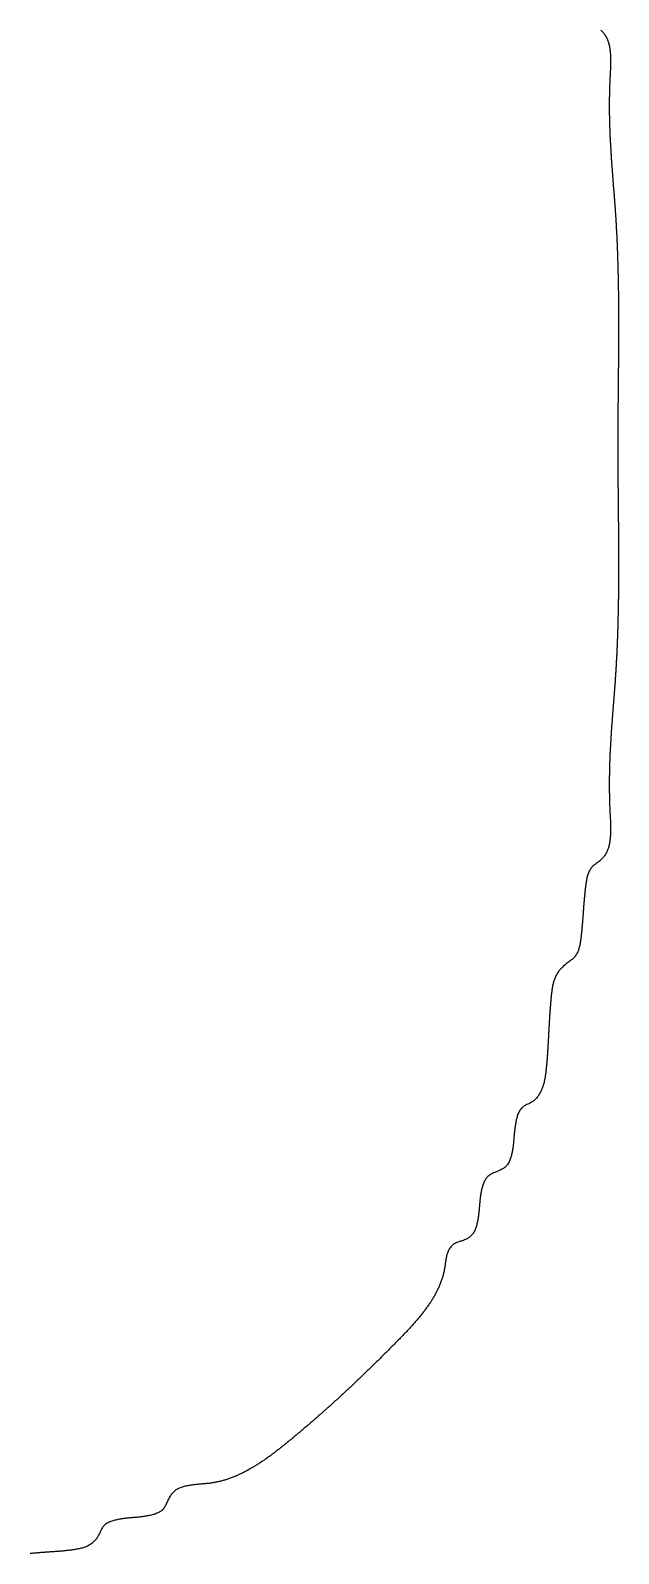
# Model space of a CAD drawing. Extents: x 40 to 225, y 4 to 261.
# Drawn here: x 89.92 to 101.91, y 5.26 to 36.32 of the extents above; entities that cross this region are included whole.
import ezdxf

# ---------------------------------------------------------------- set-up
doc = ezdxf.new("R2010")
doc.units = 0
doc.layers.get('0').update_dxf_attribs({"linetype": 'CONTINUOUS'})

msp = doc.modelspace()

# ---------------------------------------------------------------- linework, layer by layer
at = {"color": 7}
msp.add_polyline3d([(101.546, 36.3307, 0), (101.56, 36.3176, 0), (101.573, 36.3041, 0), (101.586, 36.2902, 0), (101.598, 36.2759, 0), (101.609, 36.2613, 0), (101.62, 36.2462, 0), (101.631, 36.2309, 0), (101.64, 36.2152, 0), (101.65, 36.1991, 0), (101.658, 36.1828, 0), (101.667, 36.1661, 0), (101.674, 36.1491, 0), (101.682, 36.1318, 0), (101.688, 36.1142, 0), (101.695, 36.0963, 0), (101.7, 36.0782, 0), (101.706, 36.0598, 0), (101.711, 36.0411, 0), (101.715, 36.0222, 0), (101.72, 36.003, 0), (101.723, 35.9837, 0), (101.727, 35.9641, 0), (101.73, 35.9443, 0), (101.733, 35.9243, 0), (101.735, 35.9041, 0), (101.737, 35.8837, 0), (101.739, 35.8632, 0), (101.741, 35.8424, 0), (101.742, 35.8216, 0), (101.743, 35.8006, 0), (101.744, 35.7794, 0), (101.745, 35.7581, 0), (101.745, 35.7367, 0), (101.745, 35.7152, 0), (101.745, 35.6936, 0), (101.745, 35.6719, 0), (101.745, 35.6501, 0), (101.744, 35.6282, 0), (101.744, 35.6063, 0), (101.743, 35.5843, 0), (101.742, 35.5623, 0), (101.741, 35.5402, 0), (101.74, 35.5182, 0), (101.739, 35.496, 0), (101.738, 35.4739, 0), (101.737, 35.4518, 0), (101.736, 35.4297, 0), (101.735, 35.4076, 0), (101.734, 35.3855, 0), (101.732, 35.3635, 0), (101.731, 35.3415, 0), (101.73, 35.3195, 0), (101.729, 35.2976, 0), (101.728, 35.2758, 0), (101.727, 35.254, 0), (101.727, 35.2323, 0), (101.726, 35.2106, 0), (101.725, 35.1889, 0), (101.724, 35.1673, 0), (101.724, 35.1458, 0), (101.723, 35.1243, 0), (101.722, 35.1029, 0), (101.722, 35.0815, 0), (101.721, 35.0601, 0), (101.721, 35.0388, 0), (101.72, 35.0175, 0), (101.72, 34.9963, 0), (101.72, 34.9752, 0), (101.719, 34.954, 0), (101.719, 34.933, 0), (101.719, 34.9119, 0), (101.719, 34.8909, 0), (101.718, 34.87, 0), (101.718, 34.8491, 0), (101.718, 34.8282, 0), (101.718, 34.8074, 0), (101.718, 34.7866, 0), (101.718, 34.7659, 0), (101.718, 34.7452, 0), (101.718, 34.7245, 0), (101.718, 34.7039, 0), (101.719, 34.6833, 0), (101.719, 34.6628, 0), (101.719, 34.6423, 0), (101.719, 34.6219, 0), (101.719, 34.6014, 0), (101.72, 34.581, 0), (101.72, 34.5607, 0), (101.721, 34.5404, 0), (101.721, 34.5201, 0), (101.721, 34.4999, 0), (101.722, 34.4797, 0), (101.722, 34.4595, 0), (101.723, 34.4394, 0), (101.723, 34.4193, 0), (101.724, 34.3992, 0), (101.725, 34.3791, 0), (101.725, 34.3591, 0), (101.726, 34.3392, 0), (101.727, 34.3192, 0), (101.727, 34.2993, 0), (101.728, 34.2794, 0), (101.729, 34.2596, 0), (101.73, 34.2398, 0), (101.731, 34.22, 0), (101.731, 34.2002, 0), (101.732, 34.1805, 0), (101.733, 34.1608, 0), (101.734, 34.1411, 0), (101.735, 34.1215, 0), (101.736, 34.1019, 0), (101.737, 34.0823, 0), (101.738, 34.0627, 0), (101.739, 34.0432, 0), (101.74, 34.0236, 0), (101.741, 34.0042, 0), (101.742, 33.9847, 0), (101.743, 33.9652, 0), (101.744, 33.9458, 0), (101.745, 33.9264, 0), (101.747, 33.9071, 0), (101.748, 33.8877, 0), (101.749, 33.8684, 0), (101.75, 33.8491, 0), (101.751, 33.8298, 0), (101.752, 33.8105, 0), (101.754, 33.7913, 0), (101.755, 33.7721, 0), (101.756, 33.7528, 0), (101.758, 33.7337, 0), (101.759, 33.7145, 0), (101.76, 33.6953, 0), (101.761, 33.6762, 0), (101.763, 33.6571, 0), (101.764, 33.638, 0), (101.765, 33.6189, 0), (101.767, 33.5998, 0), (101.768, 33.5808, 0), (101.77, 33.5618, 0), (101.771, 33.5427, 0), (101.772, 33.5237, 0), (101.774, 33.5047, 0), (101.775, 33.4857, 0), (101.777, 33.4668, 0), (101.778, 33.4478, 0), (101.779, 33.4289, 0), (101.781, 33.41, 0), (101.782, 33.391, 0), (101.784, 33.3721, 0), (101.785, 33.3532, 0), (101.787, 33.3343, 0), (101.788, 33.3155, 0), (101.79, 33.2966, 0), (101.791, 33.2777, 0), (101.793, 33.2589, 0), (101.794, 33.24, 0), (101.796, 33.2212, 0), (101.797, 33.2024, 0), (101.799, 33.1835, 0), (101.8, 33.1647, 0), (101.801, 33.1459, 0), (101.803, 33.1271, 0), (101.804, 33.1083, 0), (101.806, 33.0895, 0), (101.807, 33.0707, 0), (101.809, 33.0519, 0), (101.81, 33.0331, 0), (101.812, 33.0143, 0), (101.813, 32.9955, 0), (101.815, 32.9768, 0), (101.816, 32.958, 0), (101.818, 32.9392, 0), (101.819, 32.9204, 0), (101.821, 32.9016, 0), (101.822, 32.8829, 0), (101.823, 32.8641, 0), (101.825, 32.8453, 0), (101.826, 32.8265, 0), (101.828, 32.8077, 0), (101.829, 32.7889, 0), (101.83, 32.7701, 0), (101.832, 32.7514, 0), (101.833, 32.7326, 0), (101.835, 32.7138, 0), (101.836, 32.6949, 0), (101.837, 32.6761, 0), (101.839, 32.6573, 0), (101.84, 32.6385, 0), (101.841, 32.6197, 0), (101.842, 32.6008, 0), (101.844, 32.582, 0), (101.845, 32.5631, 0), (101.846, 32.5443, 0), (101.848, 32.5254, 0), (101.849, 32.5065, 0), (101.85, 32.4876, 0), (101.851, 32.4687, 0), (101.852, 32.4498, 0), (101.854, 32.4309, 0), (101.855, 32.412, 0), (101.856, 32.3931, 0), (101.857, 32.3741, 0), (101.858, 32.3552, 0), (101.859, 32.3362, 0), (101.86, 32.3172, 0), (101.861, 32.2982, 0), (101.862, 32.2792, 0), (101.863, 32.2602, 0), (101.864, 32.2412, 0), (101.865, 32.2222, 0), (101.866, 32.2032, 0), (101.867, 32.1841, 0), (101.868, 32.1651, 0), (101.869, 32.146, 0), (101.87, 32.1269, 0), (101.871, 32.1079, 0), (101.872, 32.0888, 0), (101.873, 32.0697, 0), (101.874, 32.0506, 0), (101.875, 32.0314, 0), (101.875, 32.0123, 0), (101.876, 31.9932, 0), (101.877, 31.974, 0), (101.878, 31.9549, 0), (101.879, 31.9357, 0), (101.879, 31.9165, 0), (101.88, 31.8973, 0), (101.881, 31.8782, 0), (101.882, 31.859, 0), (101.882, 31.8397, 0), (101.883, 31.8205, 0), (101.884, 31.8013, 0), (101.884, 31.7821, 0), (101.885, 31.7628, 0), (101.886, 31.7436, 0), (101.886, 31.7243, 0), (101.887, 31.705, 0), (101.888, 31.6858, 0), (101.888, 31.6665, 0), (101.889, 31.6472, 0), (101.889, 31.6279, 0), (101.89, 31.6086, 0), (101.891, 31.5893, 0), (101.891, 31.5699, 0), (101.892, 31.5506, 0), (101.892, 31.5313, 0), (101.893, 31.5119, 0), (101.893, 31.4925, 0), (101.894, 31.4732, 0), (101.894, 31.4538, 0), (101.895, 31.4344, 0), (101.895, 31.415, 0), (101.896, 31.3956, 0), (101.896, 31.3762, 0), (101.897, 31.3568, 0), (101.897, 31.3374, 0), (101.897, 31.318, 0), (101.898, 31.2985, 0), (101.898, 31.2791, 0), (101.899, 31.2596, 0), (101.899, 31.2402, 0), (101.899, 31.2207, 0), (101.9, 31.2012, 0), (101.9, 31.1817, 0), (101.9, 31.1622, 0), (101.901, 31.1428, 0), (101.901, 31.1232, 0), (101.901, 31.1037, 0), (101.902, 31.0842, 0), (101.902, 31.0647, 0), (101.902, 31.0452, 0), (101.902, 31.0256, 0), (101.903, 31.0061, 0), (101.903, 30.9865, 0), (101.903, 30.967, 0), (101.903, 30.9474, 0), (101.904, 30.9278, 0), (101.904, 30.9083, 0), (101.904, 30.8887, 0), (101.904, 30.8691, 0), (101.904, 30.8495, 0), (101.905, 30.8299, 0), (101.905, 30.8103, 0), (101.905, 30.7906, 0), (101.905, 30.771, 0), (101.905, 30.7514, 0), (101.905, 30.7317, 0), (101.905, 30.7121, 0), (101.906, 30.6925, 0), (101.906, 30.6728, 0), (101.906, 30.6531, 0), (101.906, 30.6335, 0), (101.906, 30.6138, 0), (101.906, 30.5941, 0), (101.906, 30.5744, 0), (101.906, 30.5547, 0), (101.906, 30.535, 0), (101.906, 30.5153, 0), (101.906, 30.4956, 0), (101.906, 30.4759, 0), (101.907, 30.4562, 0), (101.907, 30.4365, 0), (101.907, 30.4167, 0), (101.907, 30.397, 0), (101.907, 30.3772, 0), (101.907, 30.3575, 0), (101.907, 30.3377, 0), (101.907, 30.318, 0), (101.907, 30.2982, 0), (101.907, 30.2784, 0), (101.907, 30.2587, 0), (101.907, 30.2389, 0), (101.907, 30.2191, 0), (101.907, 30.1993, 0), (101.907, 30.1795, 0), (101.906, 30.1597, 0), (101.906, 30.1399, 0), (101.906, 30.1201, 0), (101.906, 30.1003, 0), (101.906, 30.0805, 0), (101.906, 30.0606, 0), (101.906, 30.0408, 0), (101.906, 30.021, 0), (101.906, 30.0011, 0), (101.906, 29.9813, 0), (101.906, 29.9614, 0), (101.906, 29.9416, 0), (101.906, 29.9217, 0), (101.906, 29.9019, 0), (101.905, 29.882, 0), (101.905, 29.8621, 0), (101.905, 29.8422, 0), (101.905, 29.8224, 0), (101.905, 29.8025, 0), (101.905, 29.7826, 0), (101.905, 29.7627, 0), (101.905, 29.7428, 0), (101.905, 29.7229, 0), (101.904, 29.703, 0), (101.904, 29.6831, 0), (101.904, 29.6632, 0), (101.904, 29.6432, 0), (101.904, 29.6233, 0), (101.904, 29.6034, 0), (101.904, 29.5835, 0), (101.903, 29.5635, 0), (101.903, 29.5436, 0), (101.903, 29.5237, 0), (101.903, 29.5037, 0), (101.903, 29.4838, 0), (101.903, 29.4638, 0), (101.903, 29.4439, 0), (101.902, 29.4239, 0), (101.902, 29.404, 0), (101.902, 29.384, 0), (101.902, 29.364, 0), (101.902, 29.3441, 0), (101.902, 29.3241, 0), (101.901, 29.3041, 0), (101.901, 29.2841, 0), (101.901, 29.2641, 0), (101.901, 29.2442, 0), (101.901, 29.2242, 0), (101.901, 29.2042, 0), (101.9, 29.1842, 0), (101.9, 29.1642, 0), (101.9, 29.1442, 0), (101.9, 29.1242, 0), (101.9, 29.1042, 0), (101.899, 29.0842, 0), (101.899, 29.0641, 0), (101.899, 29.0441, 0), (101.899, 29.0241, 0), (101.899, 29.0041, 0), (101.899, 28.9841, 0), (101.898, 28.9641, 0), (101.898, 28.944, 0), (101.898, 28.924, 0), (101.898, 28.904, 0), (101.898, 28.8839, 0), (101.898, 28.8639, 0), (101.897, 28.8439, 0), (101.897, 28.8238, 0), (101.897, 28.8038, 0), (101.897, 28.7837, 0), (101.897, 28.7637, 0), (101.897, 28.7436, 0), (101.896, 28.7236, 0), (101.896, 28.7035, 0), (101.896, 28.6835, 0), (101.896, 28.6634, 0), (101.896, 28.6434, 0), (101.896, 28.6233, 0), (101.896, 28.6033, 0), (101.895, 28.5832, 0), (101.895, 28.5631, 0), (101.895, 28.5431, 0), (101.895, 28.523, 0), (101.895, 28.5029, 0), (101.895, 28.4829, 0), (101.895, 28.4628, 0), (101.895, 28.4427, 0), (101.894, 28.4227, 0), (101.894, 28.4026, 0), (101.894, 28.3825, 0), (101.894, 28.3624, 0), (101.894, 28.3423, 0), (101.894, 28.3223, 0), (101.894, 28.3022, 0), (101.894, 28.2821, 0), (101.894, 28.262, 0), (101.893, 28.2419, 0), (101.893, 28.2219, 0), (101.893, 28.2018, 0), (101.893, 28.1817, 0), (101.893, 28.1616, 0), (101.893, 28.1415, 0), (101.893, 28.1214, 0), (101.893, 28.1013, 0), (101.893, 28.0813, 0), (101.893, 28.0612, 0), (101.893, 28.0411, 0), (101.893, 28.021, 0), (101.893, 28.0009, 0), (101.893, 27.9808, 0), (101.893, 27.9607, 0), (101.893, 27.9406, 0), (101.893, 27.9206, 0), (101.893, 27.9005, 0), (101.893, 27.8804, 0), (101.893, 27.8603, 0), (101.893, 27.8402, 0), (101.893, 27.8201, 0), (101.893, 27.8, 0), (101.893, 27.7799, 0), (101.893, 27.7598, 0), (101.893, 27.7397, 0), (101.893, 27.7197, 0), (101.893, 27.6996, 0), (101.893, 27.6795, 0), (101.893, 27.6594, 0), (101.893, 27.6393, 0), (101.893, 27.6192, 0), (101.893, 27.5991, 0), (101.893, 27.579, 0), (101.893, 27.559, 0), (101.893, 27.5389, 0), (101.893, 27.5188, 0), (101.893, 27.4987, 0), (101.894, 27.4786, 0), (101.894, 27.4585, 0), (101.894, 27.4385, 0), (101.894, 27.4184, 0), (101.894, 27.3983, 0), (101.894, 27.3782, 0), (101.894, 27.3581, 0), (101.894, 27.3381, 0), (101.894, 27.318, 0), (101.894, 27.2979, 0), (101.895, 27.2779, 0), (101.895, 27.2578, 0), (101.895, 27.2377, 0), (101.895, 27.2176, 0), (101.895, 27.1976, 0), (101.895, 27.1775, 0), (101.895, 27.1575, 0), (101.896, 27.1374, 0), (101.896, 27.1173, 0), (101.896, 27.0973, 0), (101.896, 27.0772, 0), (101.896, 27.0572, 0), (101.896, 27.0371, 0), (101.896, 27.0171, 0), (101.897, 26.997, 0), (101.897, 26.977, 0), (101.897, 26.9569, 0), (101.897, 26.9369, 0), (101.897, 26.9168, 0), (101.897, 26.8968, 0), (101.898, 26.8767, 0), (101.898, 26.8567, 0), (101.898, 26.8367, 0), (101.898, 26.8166, 0), (101.898, 26.7966, 0), (101.898, 26.7766, 0), (101.899, 26.7566, 0), (101.899, 26.7365, 0), (101.899, 26.7165, 0), (101.899, 26.6965, 0), (101.899, 26.6765, 0), (101.899, 26.6565, 0), (101.9, 26.6365, 0), (101.9, 26.6165, 0), (101.9, 26.5965, 0), (101.9, 26.5765, 0), (101.9, 26.5565, 0), (101.901, 26.5365, 0), (101.901, 26.5165, 0), (101.901, 26.4965, 0), (101.901, 26.4765, 0), (101.901, 26.4565, 0), (101.901, 26.4365, 0), (101.902, 26.4166, 0), (101.902, 26.3966, 0), (101.902, 26.3766, 0), (101.902, 26.3566, 0), (101.902, 26.3367, 0), (101.902, 26.3167, 0), (101.903, 26.2968, 0), (101.903, 26.2768, 0), (101.903, 26.2569, 0), (101.903, 26.2369, 0), (101.903, 26.217, 0), (101.903, 26.197, 0), (101.903, 26.1771, 0), (101.904, 26.1572, 0), (101.904, 26.1372, 0), (101.904, 26.1173, 0), (101.904, 26.0974, 0), (101.904, 26.0775, 0), (101.904, 26.0576, 0), (101.904, 26.0376, 0), (101.905, 26.0177, 0), (101.905, 25.9978, 0), (101.905, 25.9779, 0), (101.905, 25.958, 0), (101.905, 25.9382, 0), (101.905, 25.9183, 0), (101.905, 25.8984, 0), (101.905, 25.8785, 0), (101.905, 25.8586, 0), (101.906, 25.8388, 0), (101.906, 25.8189, 0), (101.906, 25.7991, 0), (101.906, 25.7792, 0), (101.906, 25.7593, 0), (101.906, 25.7395, 0), (101.906, 25.7197, 0), (101.906, 25.6998, 0), (101.906, 25.68, 0), (101.906, 25.6602, 0), (101.906, 25.6403, 0), (101.906, 25.6205, 0), (101.906, 25.6007, 0), (101.906, 25.5809, 0), (101.907, 25.5611, 0), (101.907, 25.5413, 0), (101.907, 25.5215, 0), (101.907, 25.5017, 0), (101.907, 25.482, 0), (101.907, 25.4622, 0), (101.907, 25.4424, 0), (101.907, 25.4226, 0), (101.907, 25.4029, 0), (101.907, 25.3831, 0), (101.907, 25.3634, 0), (101.907, 25.3436, 0), (101.907, 25.3239, 0), (101.907, 25.3042, 0), (101.907, 25.2844, 0), (101.906, 25.2647, 0), (101.906, 25.245, 0), (101.906, 25.2253, 0), (101.906, 25.2056, 0), (101.906, 25.1859, 0), (101.906, 25.1662, 0), (101.906, 25.1465, 0), (101.906, 25.1268, 0), (101.906, 25.1071, 0), (101.906, 25.0875, 0), (101.906, 25.0678, 0), (101.906, 25.0482, 0), (101.905, 25.0285, 0), (101.905, 25.0089, 0), (101.905, 24.9892, 0), (101.905, 24.9696, 0), (101.905, 24.95, 0), (101.905, 24.9303, 0), (101.905, 24.9107, 0), (101.904, 24.8911, 0), (101.904, 24.8715, 0), (101.904, 24.8519, 0), (101.904, 24.8323, 0), (101.904, 24.8128, 0), (101.903, 24.7932, 0), (101.903, 24.7736, 0), (101.903, 24.7541, 0), (101.903, 24.7345, 0), (101.902, 24.715, 0), (101.902, 24.6954, 0), (101.902, 24.6759, 0), (101.902, 24.6564, 0), (101.901, 24.6369, 0), (101.901, 24.6173, 0), (101.901, 24.5978, 0), (101.9, 24.5783, 0), (101.9, 24.5589, 0), (101.9, 24.5394, 0), (101.899, 24.5199, 0), (101.899, 24.5004, 0), (101.899, 24.481, 0), (101.898, 24.4615, 0), (101.898, 24.4421, 0), (101.897, 24.4226, 0), (101.897, 24.4032, 0), (101.897, 24.3838, 0), (101.896, 24.3644, 0), (101.896, 24.345, 0), (101.895, 24.3256, 0), (101.895, 24.3062, 0), (101.894, 24.2868, 0), (101.894, 24.2674, 0), (101.893, 24.248, 0), (101.893, 24.2287, 0), (101.892, 24.2093, 0), (101.892, 24.19, 0), (101.891, 24.1707, 0), (101.891, 24.1513, 0), (101.89, 24.132, 0), (101.89, 24.1127, 0), (101.889, 24.0934, 0), (101.888, 24.0741, 0), (101.888, 24.0548, 0), (101.887, 24.0355, 0), (101.886, 24.0163, 0), (101.886, 23.997, 0), (101.885, 23.9777, 0), (101.885, 23.9585, 0), (101.884, 23.9393, 0), (101.883, 23.92, 0), (101.882, 23.9008, 0), (101.882, 23.8816, 0), (101.881, 23.8624, 0), (101.88, 23.8432, 0), (101.879, 23.824, 0), (101.879, 23.8049, 0), (101.878, 23.7857, 0), (101.877, 23.7665, 0), (101.876, 23.7474, 0), (101.875, 23.7283, 0), (101.875, 23.7091, 0), (101.874, 23.69, 0), (101.873, 23.6709, 0), (101.872, 23.6518, 0), (101.871, 23.6327, 0), (101.87, 23.6136, 0), (101.869, 23.5946, 0), (101.868, 23.5755, 0), (101.867, 23.5564, 0), (101.866, 23.5374, 0), (101.865, 23.5184, 0), (101.864, 23.4993, 0), (101.863, 23.4803, 0), (101.862, 23.4613, 0), (101.861, 23.4423, 0), (101.86, 23.4233, 0), (101.859, 23.4044, 0), (101.858, 23.3854, 0), (101.857, 23.3664, 0), (101.856, 23.3475, 0), (101.855, 23.3285, 0), (101.854, 23.3096, 0), (101.852, 23.2907, 0), (101.851, 23.2718, 0), (101.85, 23.2529, 0), (101.849, 23.234, 0), (101.848, 23.2151, 0), (101.846, 23.1963, 0), (101.845, 23.1774, 0), (101.844, 23.1586, 0), (101.843, 23.1397, 0), (101.841, 23.1209, 0), (101.84, 23.102, 0), (101.839, 23.0832, 0), (101.837, 23.0644, 0), (101.836, 23.0456, 0), (101.835, 23.0268, 0), (101.833, 23.008, 0), (101.832, 22.9892, 0), (101.831, 22.9704, 0), (101.829, 22.9516, 0), (101.828, 22.9328, 0), (101.826, 22.914, 0), (101.825, 22.8952, 0), (101.824, 22.8765, 0), (101.822, 22.8577, 0), (101.821, 22.8389, 0), (101.819, 22.8201, 0), (101.818, 22.8013, 0), (101.816, 22.7826, 0), (101.815, 22.7638, 0), (101.813, 22.745, 0), (101.812, 22.7262, 0), (101.81, 22.7074, 0), (101.809, 22.6886, 0), (101.808, 22.6699, 0), (101.806, 22.6511, 0), (101.805, 22.6323, 0), (101.803, 22.6135, 0), (101.802, 22.5946, 0), (101.8, 22.5758, 0), (101.799, 22.557, 0), (101.797, 22.5382, 0), (101.796, 22.5194, 0), (101.794, 22.5005, 0), (101.793, 22.4817, 0), (101.791, 22.4628, 0), (101.79, 22.444, 0), (101.788, 22.4251, 0), (101.787, 22.4062, 0), (101.785, 22.3873, 0), (101.784, 22.3684, 0), (101.782, 22.3495, 0), (101.781, 22.3306, 0), (101.78, 22.3117, 0), (101.778, 22.2927, 0), (101.777, 22.2738, 0), (101.775, 22.2548, 0), (101.774, 22.2358, 0), (101.772, 22.2168, 0), (101.771, 22.1978, 0), (101.77, 22.1788, 0), (101.768, 22.1598, 0), (101.767, 22.1407, 0), (101.766, 22.1217, 0), (101.764, 22.1026, 0), (101.763, 22.0835, 0), (101.762, 22.0644, 0), (101.76, 22.0452, 0), (101.759, 22.0261, 0), (101.758, 22.0069, 0), (101.756, 21.9877, 0), (101.755, 21.9685, 0), (101.754, 21.9493, 0), (101.753, 21.9301, 0), (101.751, 21.9108, 0), (101.75, 21.8915, 0), (101.749, 21.8722, 0), (101.748, 21.8529, 0), (101.747, 21.8335, 0), (101.745, 21.8142, 0), (101.744, 21.7948, 0), (101.743, 21.7754, 0), (101.742, 21.7559, 0), (101.741, 21.7364, 0), (101.74, 21.717, 0), (101.739, 21.6974, 0), (101.738, 21.6779, 0), (101.737, 21.6583, 0), (101.736, 21.6388, 0), (101.735, 21.6191, 0), (101.734, 21.5995, 0), (101.733, 21.5798, 0), (101.732, 21.5601, 0), (101.731, 21.5404, 0), (101.731, 21.5206, 0), (101.73, 21.5009, 0), (101.729, 21.481, 0), (101.728, 21.4612, 0), (101.727, 21.4413, 0), (101.727, 21.4214, 0), (101.726, 21.4015, 0), (101.725, 21.3815, 0), (101.725, 21.3615, 0), (101.724, 21.3415, 0), (101.724, 21.3214, 0), (101.723, 21.3013, 0), (101.722, 21.2812, 0), (101.722, 21.261, 0), (101.721, 21.2408, 0), (101.721, 21.2206, 0), (101.721, 21.2003, 0), (101.72, 21.18, 0), (101.72, 21.1596, 0), (101.72, 21.1393, 0), (101.719, 21.1188, 0), (101.719, 21.0984, 0), (101.719, 21.0779, 0), (101.719, 21.0573, 0), (101.718, 21.0368, 0), (101.718, 21.0162, 0), (101.718, 20.9955, 0), (101.718, 20.9748, 0), (101.718, 20.9541, 0), (101.718, 20.9333, 0), (101.718, 20.9125, 0), (101.718, 20.8916, 0), (101.718, 20.8707, 0), (101.719, 20.8498, 0), (101.719, 20.8288, 0), (101.719, 20.8078, 0), (101.719, 20.7867, 0), (101.72, 20.7656, 0), (101.72, 20.7444, 0), (101.72, 20.7232, 0), (101.721, 20.702, 0), (101.721, 20.6807, 0), (101.722, 20.6593, 0), (101.722, 20.6379, 0), (101.723, 20.6165, 0), (101.724, 20.595, 0), (101.724, 20.5734, 0), (101.725, 20.5519, 0), (101.726, 20.5302, 0), (101.726, 20.5085, 0), (101.727, 20.4868, 0), (101.728, 20.465, 0), (101.729, 20.4432, 0), (101.73, 20.4213, 0), (101.731, 20.3993, 0), (101.732, 20.3774, 0), (101.733, 20.3553, 0), (101.735, 20.3332, 0), (101.736, 20.3112, 0), (101.737, 20.289, 0), (101.738, 20.2669, 0), (101.739, 20.2448, 0), (101.74, 20.2227, 0), (101.741, 20.2006, 0), (101.742, 20.1785, 0), (101.743, 20.1565, 0), (101.744, 20.1345, 0), (101.744, 20.1126, 0), (101.745, 20.0907, 0), (101.745, 20.0689, 0), (101.745, 20.0472, 0), (101.745, 20.0256, 0), (101.745, 20.004, 0), (101.745, 19.9826, 0), (101.744, 19.9613, 0), (101.743, 19.9402, 0), (101.742, 19.9192, 0), (101.741, 19.8983, 0), (101.739, 19.8775, 0), (101.738, 19.857, 0), (101.735, 19.8366, 0), (101.733, 19.8164, 0), (101.73, 19.7964, 0), (101.727, 19.7765, 0), (101.724, 19.7569, 0), (101.72, 19.7375, 0), (101.716, 19.7184, 0), (101.711, 19.6994, 0), (101.706, 19.6807, 0), (101.701, 19.6623, 0), (101.695, 19.6441, 0), (101.689, 19.6262, 0), (101.682, 19.6086, 0), (101.675, 19.5913, 0), (101.667, 19.5743, 0), (101.659, 19.5576, 0), (101.65, 19.5412, 0), (101.641, 19.5251, 0), (101.632, 19.5094, 0), (101.621, 19.494, 0), (101.61, 19.4789, 0), (101.599, 19.4643, 0), (101.587, 19.45, 0), (101.574, 19.436, 0), (101.561, 19.4225, 0), (101.547, 19.4094, 0), (101.533, 19.3966, 0), (101.518, 19.3843, 0), (101.502, 19.3722, 0), (101.486, 19.3603, 0), (101.47, 19.3484, 0), (101.454, 19.3366, 0), (101.438, 19.3246, 0), (101.422, 19.3125, 0), (101.407, 19.3001, 0), (101.392, 19.2872, 0), (101.378, 19.2739, 0), (101.364, 19.26, 0), (101.352, 19.2455, 0), (101.34, 19.2303, 0), (101.329, 19.2144, 0), (101.319, 19.198, 0), (101.31, 19.1811, 0), (101.302, 19.1637, 0), (101.294, 19.1457, 0), (101.287, 19.1274, 0), (101.28, 19.1087, 0), (101.274, 19.0896, 0), (101.269, 19.0702, 0), (101.264, 19.0505, 0), (101.259, 19.0306, 0), (101.255, 19.0105, 0), (101.252, 18.9903, 0), (101.248, 18.9699, 0), (101.245, 18.9495, 0), (101.242, 18.9289, 0), (101.239, 18.9084, 0), (101.237, 18.888, 0), (101.234, 18.8675, 0), (101.232, 18.8472, 0), (101.229, 18.827, 0), (101.227, 18.8068, 0), (101.225, 18.7867, 0), (101.223, 18.7667, 0), (101.221, 18.7468, 0), (101.219, 18.7269, 0), (101.217, 18.7071, 0), (101.215, 18.6873, 0), (101.213, 18.6676, 0), (101.211, 18.648, 0), (101.209, 18.6284, 0), (101.208, 18.6089, 0), (101.206, 18.5894, 0), (101.204, 18.5699, 0), (101.203, 18.5505, 0), (101.201, 18.5311, 0), (101.199, 18.5118, 0), (101.198, 18.4925, 0), (101.196, 18.4732, 0), (101.195, 18.4539, 0), (101.194, 18.4346, 0), (101.192, 18.4154, 0), (101.191, 18.3961, 0), (101.189, 18.3769, 0), (101.188, 18.3577, 0), (101.187, 18.3385, 0), (101.185, 18.3192, 0), (101.184, 18.3, 0), (101.182, 18.2808, 0), (101.181, 18.2615, 0), (101.18, 18.2423, 0), (101.178, 18.223, 0), (101.177, 18.2037, 0), (101.175, 18.1844, 0), (101.174, 18.165, 0), (101.172, 18.1456, 0), (101.171, 18.1262, 0), (101.169, 18.1068, 0), (101.168, 18.0873, 0), (101.166, 18.0677, 0), (101.164, 18.0482, 0), (101.162, 18.0286, 0), (101.161, 18.0089, 0), (101.159, 17.9892, 0), (101.157, 17.9694, 0), (101.155, 17.9495, 0), (101.153, 17.9296, 0), (101.15, 17.9096, 0), (101.148, 17.8896, 0), (101.146, 17.8695, 0), (101.143, 17.8493, 0), (101.141, 17.829, 0), (101.138, 17.8087, 0), (101.136, 17.7882, 0), (101.133, 17.7678, 0), (101.13, 17.7473, 0), (101.127, 17.7269, 0), (101.123, 17.7065, 0), (101.119, 17.6862, 0), (101.115, 17.6661, 0), (101.111, 17.6461, 0), (101.106, 17.6264, 0), (101.1, 17.6069, 0), (101.095, 17.5878, 0), (101.088, 17.5689, 0), (101.081, 17.5504, 0), (101.074, 17.5323, 0), (101.066, 17.5147, 0), (101.057, 17.4975, 0), (101.048, 17.4808, 0), (101.037, 17.4647, 0), (101.026, 17.4492, 0), (101.015, 17.4343, 0), (101.002, 17.4201, 0), (100.988, 17.4064, 0), (100.974, 17.3933, 0), (100.96, 17.3806, 0), (100.944, 17.3682, 0), (100.929, 17.3562, 0), (100.913, 17.3443, 0), (100.897, 17.3324, 0), (100.88, 17.3206, 0), (100.864, 17.3088, 0), (100.848, 17.2967, 0), (100.832, 17.2844, 0), (100.816, 17.2718, 0), (100.801, 17.2589, 0), (100.786, 17.2457, 0), (100.771, 17.2321, 0), (100.757, 17.2182, 0), (100.743, 17.2041, 0), (100.73, 17.1896, 0), (100.716, 17.1748, 0), (100.704, 17.1596, 0), (100.692, 17.1442, 0), (100.68, 17.1284, 0), (100.669, 17.1124, 0), (100.659, 17.096, 0), (100.649, 17.0794, 0), (100.639, 17.0624, 0), (100.63, 17.0452, 0), (100.622, 17.0276, 0), (100.614, 17.0099, 0), (100.607, 16.9919, 0), (100.6, 16.9736, 0), (100.594, 16.9551, 0), (100.588, 16.9365, 0), (100.582, 16.9176, 0), (100.577, 16.8986, 0), (100.572, 16.8794, 0), (100.568, 16.86, 0), (100.564, 16.8405, 0), (100.56, 16.8209, 0), (100.556, 16.8012, 0), (100.553, 16.7813, 0), (100.55, 16.7614, 0), (100.547, 16.7414, 0), (100.544, 16.7214, 0), (100.542, 16.7013, 0), (100.539, 16.6811, 0), (100.537, 16.661, 0), (100.535, 16.6408, 0), (100.533, 16.6207, 0), (100.531, 16.6005, 0), (100.529, 16.5804, 0), (100.527, 16.5603, 0), (100.526, 16.5403, 0), (100.524, 16.5203, 0), (100.522, 16.5004, 0), (100.521, 16.4804, 0), (100.519, 16.4605, 0), (100.517, 16.4407, 0), (100.516, 16.4209, 0), (100.514, 16.4011, 0), (100.513, 16.3813, 0), (100.511, 16.3616, 0), (100.51, 16.3418, 0), (100.509, 16.3221, 0), (100.507, 16.3025, 0), (100.506, 16.2828, 0), (100.504, 16.2632, 0), (100.503, 16.2436, 0), (100.502, 16.224, 0), (100.501, 16.2045, 0), (100.499, 16.1849, 0), (100.498, 16.1654, 0), (100.497, 16.1458, 0), (100.496, 16.1263, 0), (100.495, 16.1068, 0), (100.493, 16.0873, 0), (100.492, 16.0679, 0), (100.491, 16.0484, 0), (100.49, 16.0289, 0), (100.489, 16.0094, 0), (100.488, 15.99, 0), (100.487, 15.9705, 0), (100.486, 15.9511, 0), (100.485, 15.9316, 0), (100.483, 15.9121, 0), (100.482, 15.8927, 0), (100.481, 15.8732, 0), (100.48, 15.8537, 0), (100.479, 15.8342, 0), (100.478, 15.8147, 0), (100.477, 15.7952, 0), (100.476, 15.7757, 0), (100.475, 15.7562, 0), (100.474, 15.7367, 0), (100.473, 15.7172, 0), (100.472, 15.6976, 0), (100.471, 15.6781, 0), (100.47, 15.6585, 0), (100.469, 15.6389, 0), (100.467, 15.6194, 0), (100.466, 15.5998, 0), (100.465, 15.5802, 0), (100.464, 15.5606, 0), (100.463, 15.541, 0), (100.461, 15.5213, 0), (100.46, 15.5017, 0), (100.459, 15.4821, 0), (100.458, 15.4624, 0), (100.456, 15.4427, 0), (100.455, 15.423, 0), (100.453, 15.4033, 0), (100.452, 15.3836, 0), (100.45, 15.3639, 0), (100.449, 15.3442, 0), (100.447, 15.3244, 0), (100.446, 15.3046, 0), (100.444, 15.2848, 0), (100.442, 15.265, 0), (100.441, 15.2452, 0), (100.439, 15.2254, 0), (100.437, 15.2056, 0), (100.435, 15.1857, 0), (100.433, 15.1658, 0), (100.431, 15.1459, 0), (100.429, 15.126, 0), (100.427, 15.1061, 0), (100.425, 15.0862, 0), (100.422, 15.0664, 0), (100.42, 15.0465, 0), (100.417, 15.0267, 0), (100.414, 15.0069, 0), (100.411, 14.9872, 0), (100.408, 14.9675, 0), (100.405, 14.9479, 0), (100.401, 14.9284, 0), (100.397, 14.909, 0), (100.392, 14.8896, 0), (100.388, 14.8704, 0), (100.383, 14.8513, 0), (100.378, 14.8322, 0), (100.372, 14.8134, 0), (100.366, 14.7946, 0), (100.36, 14.776, 0), (100.353, 14.7576, 0), (100.346, 14.7393, 0), (100.338, 14.7212, 0), (100.33, 14.7032, 0), (100.321, 14.6855, 0), (100.312, 14.6679, 0), (100.303, 14.6506, 0), (100.292, 14.6335, 0), (100.282, 14.6166, 0), (100.271, 14.6001, 0), (100.259, 14.584, 0), (100.246, 14.5683, 0), (100.234, 14.553, 0), (100.22, 14.5383, 0), (100.206, 14.5241, 0), (100.192, 14.5105, 0), (100.177, 14.4976, 0), (100.161, 14.4854, 0), (100.145, 14.474, 0), (100.128, 14.4634, 0), (100.11, 14.4535, 0), (100.093, 14.4443, 0), (100.075, 14.4356, 0), (100.056, 14.4271, 0), (100.038, 14.4186, 0), (100.02, 14.41, 0), (100.003, 14.401, 0), (99.9859, 14.3914, 0), (99.9696, 14.3811, 0), (99.9542, 14.3698, 0), (99.9399, 14.3574, 0), (99.9265, 14.3439, 0), (99.9141, 14.3293, 0), (99.9026, 14.3138, 0), (99.892, 14.2974, 0), (99.8822, 14.2802, 0), (99.8732, 14.2624, 0), (99.8649, 14.244, 0), (99.8572, 14.225, 0), (99.8502, 14.2057, 0), (99.8437, 14.186, 0), (99.8377, 14.1661, 0), (99.8322, 14.1461, 0), (99.8272, 14.126, 0), (99.8224, 14.1059, 0), (99.818, 14.086, 0), (99.8139, 14.0661, 0), (99.8101, 14.0463, 0), (99.8066, 14.0265, 0), (99.8033, 14.0069, 0), (99.8003, 13.9873, 0), (99.7975, 13.9678, 0), (99.7948, 13.9483, 0), (99.7924, 13.9288, 0), (99.7901, 13.9094, 0), (99.788, 13.89, 0), (99.7859, 13.8707, 0), (99.784, 13.8514, 0), (99.7822, 13.8321, 0), (99.7805, 13.8128, 0), (99.7788, 13.7935, 0), (99.7772, 13.7742, 0), (99.7756, 13.7549, 0), (99.774, 13.7356, 0), (99.7724, 13.7163, 0), (99.7707, 13.6969, 0), (99.769, 13.6776, 0), (99.7672, 13.6582, 0), (99.7654, 13.6388, 0), (99.7634, 13.6193, 0), (99.7612, 13.5999, 0), (99.7589, 13.5804, 0), (99.7564, 13.5609, 0), (99.7538, 13.5414, 0), (99.7509, 13.5218, 0), (99.7477, 13.5022, 0), (99.7443, 13.4826, 0), (99.7407, 13.4629, 0), (99.7367, 13.4432, 0), (99.7324, 13.4234, 0), (99.7277, 13.4036, 0), (99.7227, 13.3838, 0), (99.7173, 13.364, 0), (99.7114, 13.3443, 0), (99.7051, 13.3247, 0), (99.6982, 13.3054, 0), (99.6908, 13.2865, 0), (99.6828, 13.2679, 0), (99.6742, 13.2498, 0), (99.6648, 13.2322, 0), (99.6548, 13.2152, 0), (99.644, 13.199, 0), (99.6324, 13.1835, 0), (99.62, 13.1688, 0), (99.6067, 13.155, 0), (99.5925, 13.1422, 0), (99.5775, 13.1304, 0), (99.5616, 13.1194, 0), (99.5451, 13.1091, 0), (99.5279, 13.0996, 0), (99.5102, 13.0905, 0), (99.4921, 13.082, 0), (99.4737, 13.0738, 0), (99.4551, 13.0659, 0), (99.4362, 13.0581, 0), (99.4174, 13.0504, 0), (99.3985, 13.0427, 0), (99.3798, 13.0349, 0), (99.3612, 13.0268, 0), (99.343, 13.0184, 0), (99.3252, 13.0096, 0), (99.3078, 13.0002, 0), (99.291, 12.9903, 0), (99.2749, 12.9796, 0), (99.2595, 12.9681, 0), (99.245, 12.9557, 0), (99.2313, 12.9423, 0), (99.2186, 12.9279, 0), (99.2067, 12.9127, 0), (99.1956, 12.8967, 0), (99.1853, 12.88, 0), (99.1757, 12.8627, 0), (99.1668, 12.8448, 0), (99.1585, 12.8263, 0), (99.1509, 12.8075, 0), (99.1438, 12.7883, 0), (99.1373, 12.7689, 0), (99.1312, 12.7493, 0), (99.1256, 12.7295, 0), (99.1204, 12.7097, 0), (99.1156, 12.6899, 0), (99.1112, 12.6701, 0), (99.1071, 12.6504, 0), (99.1032, 12.6308, 0), (99.0997, 12.6111, 0), (99.0965, 12.5916, 0), (99.0935, 12.572, 0), (99.0907, 12.5525, 0), (99.0881, 12.533, 0), (99.0857, 12.5135, 0), (99.0835, 12.4941, 0), (99.0815, 12.4746, 0), (99.0796, 12.4552, 0), (99.0777, 12.4358, 0), (99.076, 12.4164, 0), (99.0744, 12.397, 0), (99.0728, 12.3776, 0), (99.0712, 12.3582, 0), (99.0697, 12.3388, 0), (99.0681, 12.3194, 0), (99.0665, 12.3, 0), (99.0649, 12.2806, 0), (99.0632, 12.2612, 0), (99.0614, 12.2418, 0), (99.0595, 12.2223, 0), (99.0575, 12.2029, 0), (99.0553, 12.1834, 0), (99.053, 12.1639, 0), (99.0504, 12.1444, 0), (99.0477, 12.1248, 0), (99.0447, 12.1053, 0), (99.0415, 12.0857, 0), (99.038, 12.0661, 0), (99.0342, 12.0465, 0), (99.0301, 12.0269, 0), (99.0257, 12.0072, 0), (99.0209, 11.9875, 0), (99.0158, 11.9678, 0), (99.0102, 11.9481, 0), (99.0042, 11.9286, 0), (98.9977, 11.9092, 0), (98.9906, 11.8901, 0), (98.983, 11.8714, 0), (98.9748, 11.853, 0), (98.966, 11.835, 0), (98.9565, 11.8176, 0), (98.9463, 11.8008, 0), (98.9353, 11.7846, 0), (98.9236, 11.7691, 0), (98.911, 11.7544, 0), (98.8976, 11.7406, 0), (98.8833, 11.7277, 0), (98.8682, 11.7157, 0), (98.8523, 11.7045, 0), (98.8357, 11.694, 0), (98.8185, 11.6843, 0), (98.8007, 11.6753, 0), (98.7825, 11.6668, 0), (98.764, 11.6589, 0), (98.7451, 11.6516, 0), (98.726, 11.6446, 0), (98.7068, 11.638, 0), (98.6875, 11.6317, 0), (98.6683, 11.6255, 0), (98.6492, 11.6193, 0), (98.6303, 11.6127, 0), (98.6118, 11.6058, 0), (98.5937, 11.5983, 0), (98.5762, 11.59, 0), (98.5593, 11.5807, 0), (98.5431, 11.5704, 0), (98.5278, 11.5588, 0), (98.5133, 11.546, 0), (98.4996, 11.532, 0), (98.4868, 11.5171, 0), (98.4748, 11.5012, 0), (98.4636, 11.4846, 0), (98.4532, 11.4672, 0), (98.4435, 11.4493, 0), (98.4347, 11.4309, 0), (98.4266, 11.4121, 0), (98.4193, 11.393, 0), (98.4127, 11.3738, 0), (98.4068, 11.3545, 0), (98.4016, 11.3351, 0), (98.3969, 11.3157, 0), (98.3928, 11.2963, 0), (98.3892, 11.2769, 0), (98.3859, 11.2574, 0), (98.3829, 11.2379, 0), (98.3801, 11.2185, 0), (98.3775, 11.199, 0), (98.375, 11.1796, 0), (98.3725, 11.1602, 0), (98.3699, 11.1409, 0), (98.3673, 11.1216, 0), (98.3644, 11.1024, 0), (98.3613, 11.0832, 0), (98.3579, 11.0642, 0), (98.3543, 11.0451, 0), (98.3505, 11.0262, 0), (98.3464, 11.0074, 0), (98.342, 10.9886, 0), (98.3375, 10.9698, 0), (98.3326, 10.9512, 0), (98.3276, 10.9326, 0), (98.3223, 10.9141, 0), (98.3168, 10.8956, 0), (98.3111, 10.8773, 0), (98.3052, 10.8589, 0), (98.299, 10.8407, 0), (98.2926, 10.8225, 0), (98.286, 10.8044, 0), (98.2792, 10.7863, 0), (98.2722, 10.7684, 0), (98.265, 10.7504, 0), (98.2576, 10.7326, 0), (98.25, 10.7148, 0), (98.2422, 10.697, 0), (98.2342, 10.6794, 0), (98.226, 10.6617, 0), (98.2177, 10.6442, 0), (98.2091, 10.6267, 0), (98.2004, 10.6093, 0), (98.1915, 10.5919, 0), (98.1824, 10.5746, 0), (98.1731, 10.5573, 0), (98.1637, 10.5401, 0), (98.1541, 10.523, 0), (98.1443, 10.5059, 0), (98.1344, 10.4889, 0), (98.1243, 10.4719, 0), (98.1141, 10.455, 0), (98.1037, 10.4381, 0), (98.0932, 10.4213, 0), (98.0825, 10.4046, 0), (98.0717, 10.3879, 0), (98.0607, 10.3712, 0), (98.0496, 10.3547, 0), (98.0383, 10.3381, 0), (98.027, 10.3216, 0), (98.0155, 10.3052, 0), (98.0038, 10.2888, 0), (97.9921, 10.2725, 0), (97.9802, 10.2562, 0), (97.9682, 10.2399, 0), (97.9561, 10.2237, 0), (97.9439, 10.2076, 0), (97.9316, 10.1915, 0), (97.9191, 10.1755, 0), (97.9066, 10.1595, 0), (97.894, 10.1435, 0), (97.8812, 10.1276, 0), (97.8684, 10.1117, 0), (97.8555, 10.0959, 0), (97.8424, 10.0801, 0), (97.8293, 10.0644, 0), (97.8161, 10.0487, 0), (97.8029, 10.0331, 0), (97.7895, 10.0174, 0), (97.7761, 10.0019, 0), (97.7626, 9.98636, 0), (97.749, 9.97087, 0), (97.7354, 9.95543, 0), (97.7217, 9.94003, 0), (97.708, 9.92466, 0), (97.6941, 9.90934, 0), (97.6803, 9.89405, 0), (97.6664, 9.8788, 0), (97.6524, 9.86359, 0), (97.6384, 9.84841, 0), (97.6243, 9.83327, 0), (97.6102, 9.81817, 0), (97.596, 9.8031, 0), (97.5819, 9.78806, 0), (97.5677, 9.77306, 0), (97.5534, 9.7581, 0), (97.5391, 9.74316, 0), (97.5249, 9.72826, 0), (97.5105, 9.71339, 0), (97.4962, 9.69855, 0), (97.4819, 9.68375, 0), (97.4675, 9.66897, 0), (97.4531, 9.65423, 0), (97.4387, 9.63951, 0), (97.4244, 9.62482, 0), (97.41, 9.61016, 0), (97.3956, 9.59553, 0), (97.3812, 9.58093, 0), (97.3668, 9.56636, 0), (97.3525, 9.55181, 0), (97.3381, 9.53729, 0), (97.3238, 9.52279, 0), (97.3095, 9.50832, 0), (97.2952, 9.49387, 0), (97.2809, 9.47945, 0), (97.2666, 9.46506, 0), (97.2523, 9.45069, 0), (97.238, 9.43635, 0), (97.2238, 9.42203, 0), (97.2095, 9.40773, 0), (97.1953, 9.39346, 0), (97.181, 9.37921, 0), (97.1668, 9.36499, 0), (97.1526, 9.35079, 0), (97.1384, 9.33661, 0), (97.1242, 9.32245, 0), (97.11, 9.30832, 0), (97.0958, 9.29421, 0), (97.0817, 9.28013, 0), (97.0675, 9.26606, 0), (97.0533, 9.25202, 0), (97.0392, 9.238, 0), (97.025, 9.224, 0), (97.0109, 9.21002, 0), (96.9968, 9.19607, 0), (96.9826, 9.18213, 0), (96.9685, 9.16822, 0), (96.9544, 9.15432, 0), (96.9403, 9.14045, 0), (96.9262, 9.1266, 0), (96.9121, 9.11276, 0), (96.898, 9.09895, 0), (96.8839, 9.08515, 0), (96.8698, 9.07138, 0), (96.8557, 9.05762, 0), (96.8416, 9.04388, 0), (96.8275, 9.03016, 0), (96.8134, 9.01646, 0), (96.7993, 9.00278, 0), (96.7852, 8.98912, 0), (96.7711, 8.97547, 0), (96.757, 8.96184, 0), (96.743, 8.94823, 0), (96.7289, 8.93464, 0), (96.7148, 8.92106, 0), (96.7007, 8.9075, 0), (96.6866, 8.89395, 0), (96.6725, 8.88043, 0), (96.6584, 8.86691, 0), (96.6444, 8.85342, 0), (96.6303, 8.83994, 0), (96.6162, 8.82647, 0), (96.6021, 8.81302, 0), (96.588, 8.79959, 0), (96.5739, 8.78617, 0), (96.5598, 8.77277, 0), (96.5456, 8.75938, 0), (96.5315, 8.746, 0), (96.5174, 8.73264, 0), (96.5033, 8.71929, 0), (96.4892, 8.70595, 0), (96.475, 8.69263, 0), (96.4609, 8.67932, 0), (96.4467, 8.66603, 0), (96.4326, 8.65275, 0), (96.4184, 8.63948, 0), (96.4043, 8.62622, 0), (96.3901, 8.61297, 0), (96.3759, 8.59974, 0), (96.3617, 8.58652, 0), (96.3475, 8.57331, 0), (96.3333, 8.56011, 0), (96.3191, 8.54692, 0), (96.3049, 8.53374, 0), (96.2907, 8.52057, 0), (96.2764, 8.50742, 0), (96.2622, 8.49427, 0), (96.2479, 8.48113, 0), (96.2336, 8.46801, 0), (96.2194, 8.45489, 0), (96.2051, 8.44178, 0), (96.1908, 8.42868, 0), (96.1765, 8.4156, 0), (96.1621, 8.40251, 0), (96.1478, 8.38944, 0), (96.1335, 8.37638, 0), (96.1191, 8.36332, 0), (96.1047, 8.35027, 0), (96.0903, 8.33723, 0), (96.0759, 8.3242, 0), (96.0615, 8.31118, 0), (96.0471, 8.29816, 0), (96.0327, 8.28515, 0), (96.0182, 8.27214, 0), (96.0037, 8.25914, 0), (95.9892, 8.24615, 0), (95.9747, 8.23316, 0), (95.9602, 8.22018, 0), (95.9457, 8.20721, 0), (95.9311, 8.19424, 0), (95.9166, 8.18127, 0), (95.902, 8.16832, 0), (95.8874, 8.15536, 0), (95.8728, 8.14241, 0), (95.8581, 8.12946, 0), (95.8435, 8.11652, 0), (95.8288, 8.10358, 0), (95.8141, 8.09065, 0), (95.7994, 8.07772, 0), (95.7847, 8.06479, 0), (95.7699, 8.05187, 0), (95.7551, 8.03895, 0), (95.7404, 8.02603, 0), (95.7255, 8.01311, 0), (95.7107, 8.0002, 0), (95.6959, 7.98728, 0), (95.681, 7.97437, 0), (95.6661, 7.96146, 0), (95.6512, 7.94856, 0), (95.6362, 7.93565, 0), (95.6213, 7.92274, 0), (95.6063, 7.90984, 0), (95.5913, 7.89694, 0), (95.5763, 7.88403, 0), (95.5612, 7.87113, 0), (95.5461, 7.85822, 0), (95.531, 7.84532, 0), (95.5159, 7.83241, 0), (95.5007, 7.81951, 0), (95.4856, 7.8066, 0), (95.4704, 7.79369, 0), (95.4551, 7.78079, 0), (95.4399, 7.76787, 0), (95.4246, 7.75496, 0), (95.4093, 7.74205, 0), (95.394, 7.72913, 0), (95.3786, 7.71621, 0), (95.3632, 7.70329, 0), (95.3478, 7.69037, 0), (95.3324, 7.67744, 0), (95.3169, 7.66451, 0), (95.3014, 7.65157, 0), (95.2859, 7.63864, 0), (95.2703, 7.62569, 0), (95.2547, 7.61275, 0), (95.2391, 7.59981, 0), (95.2234, 7.58687, 0), (95.2078, 7.57393, 0), (95.1921, 7.56101, 0), (95.1763, 7.54809, 0), (95.1606, 7.53518, 0), (95.1448, 7.52229, 0), (95.1289, 7.50941, 0), (95.1131, 7.49656, 0), (95.0972, 7.48372, 0), (95.0813, 7.4709, 0), (95.0653, 7.45812, 0), (95.0493, 7.44535, 0), (95.0333, 7.43262, 0), (95.0173, 7.41992, 0), (95.0012, 7.40725, 0), (94.9851, 7.39462, 0), (94.9689, 7.38203, 0), (94.9528, 7.36948, 0), (94.9366, 7.35697, 0), (94.9203, 7.34451, 0), (94.9041, 7.33209, 0), (94.8878, 7.31973, 0), (94.8714, 7.30741, 0), (94.855, 7.29515, 0), (94.8386, 7.28295, 0), (94.8222, 7.2708, 0), (94.8057, 7.25872, 0), (94.7892, 7.2467, 0), (94.7727, 7.23474, 0), (94.7561, 7.22285, 0), (94.7395, 7.21103, 0), (94.7229, 7.19928, 0), (94.7062, 7.18761, 0), (94.6895, 7.17601, 0), (94.6728, 7.1645, 0), (94.656, 7.15306, 0), (94.6392, 7.1417, 0), (94.6224, 7.13043, 0), (94.6055, 7.11925, 0), (94.5886, 7.10816, 0), (94.5716, 7.09716, 0), (94.5546, 7.08625, 0), (94.5376, 7.07544, 0), (94.5205, 7.06473, 0), (94.5034, 7.05412, 0), (94.4863, 7.04361, 0), (94.4692, 7.03321, 0), (94.452, 7.02291, 0), (94.4347, 7.01273, 0), (94.4174, 7.00265, 0), (94.4001, 6.99269, 0), (94.3828, 6.98285, 0), (94.3654, 6.97313, 0), (94.348, 6.96352, 0), (94.3305, 6.95404, 0), (94.313, 6.94469, 0), (94.2955, 6.93546, 0), (94.2779, 6.92636, 0), (94.2603, 6.9174, 0), (94.2426, 6.90857, 0), (94.2249, 6.89987, 0), (94.2072, 6.89132, 0), (94.1895, 6.8829, 0), (94.1716, 6.87463, 0), (94.1538, 6.8665, 0), (94.1359, 6.85852, 0), (94.118, 6.85069, 0), (94.1, 6.84302, 0), (94.082, 6.83549, 0), (94.064, 6.82813, 0), (94.0459, 6.82092, 0), (94.0278, 6.81387, 0), (94.0096, 6.80699, 0), (93.9914, 6.80027, 0), (93.9732, 6.79372, 0), (93.9549, 6.78734, 0), (93.9366, 6.78113, 0), (93.9182, 6.77509, 0), (93.8998, 6.76924, 0), (93.8814, 6.76356, 0), (93.8629, 6.75806, 0), (93.8444, 6.75274, 0), (93.8258, 6.74762, 0), (93.8072, 6.74267, 0), (93.7886, 6.73792, 0), (93.7699, 6.73336, 0), (93.7511, 6.729, 0), (93.7324, 6.72483, 0), (93.7135, 6.72086, 0), (93.6947, 6.71709, 0), (93.6758, 6.71352, 0), (93.6568, 6.71016, 0), (93.6378, 6.70701, 0), (93.6188, 6.70407, 0), (93.5997, 6.70134, 0), (93.5806, 6.69881, 0), (93.5615, 6.69646, 0), (93.5422, 6.69427, 0), (93.523, 6.69223, 0), (93.5037, 6.6903, 0), (93.4844, 6.68847, 0), (93.465, 6.68671, 0), (93.4456, 6.68502, 0), (93.4261, 6.68336, 0), (93.4066, 6.68171, 0), (93.387, 6.68006, 0), (93.3674, 6.67838, 0), (93.3478, 6.67666, 0), (93.3281, 6.67486, 0), (93.3083, 6.67298, 0), (93.2885, 6.67099, 0), (93.2687, 6.66887, 0), (93.2488, 6.66659, 0), (93.2289, 6.66415, 0), (93.2089, 6.66151, 0), (93.1889, 6.65866, 0), (93.1689, 6.65557, 0), (93.1488, 6.65223, 0), (93.1286, 6.6486, 0), (93.1085, 6.64466, 0), (93.0885, 6.64036, 0), (93.0686, 6.63569, 0), (93.0488, 6.6306, 0), (93.0293, 6.62506, 0), (93.0099, 6.61904, 0), (92.9909, 6.61251, 0), (92.9722, 6.60543, 0), (92.9539, 6.59777, 0), (92.9359, 6.5895, 0), (92.9185, 6.58059, 0), (92.9015, 6.571, 0), (92.8851, 6.56069, 0), (92.8692, 6.54965, 0), (92.854, 6.53782, 0), (92.8395, 6.52519, 0), (92.8257, 6.51174, 0), (92.8125, 6.49753, 0), (92.8, 6.48262, 0), (92.788, 6.46707, 0), (92.7766, 6.45093, 0), (92.7658, 6.43428, 0), (92.7554, 6.41717, 0), (92.7455, 6.39967, 0), (92.736, 6.38182, 0), (92.7269, 6.36371, 0), (92.7182, 6.34538, 0), (92.7097, 6.32691, 0), (92.7014, 6.30842, 0), (92.6931, 6.29, 0), (92.6847, 6.27177, 0), (92.676, 6.25385, 0), (92.6669, 6.23634, 0), (92.6573, 6.21935, 0), (92.647, 6.20299, 0), (92.6359, 6.18737, 0), (92.6239, 6.1726, 0), (92.6108, 6.15878, 0), (92.5967, 6.14587, 0), (92.5817, 6.13385, 0), (92.5659, 6.12266, 0), (92.5493, 6.11227, 0), (92.532, 6.10264, 0), (92.514, 6.09371, 0), (92.4956, 6.08546, 0), (92.4767, 6.07783, 0), (92.4575, 6.07078, 0), (92.4379, 6.06427, 0), (92.4182, 6.05826, 0), (92.3983, 6.05271, 0), (92.3783, 6.04758, 0), (92.3584, 6.04281, 0), (92.3386, 6.03839, 0), (92.3188, 6.03429, 0), (92.2991, 6.03049, 0), (92.2794, 6.02698, 0), (92.2598, 6.02373, 0), (92.2402, 6.02072, 0), (92.2206, 6.01794, 0), (92.2011, 6.01537, 0), (92.1817, 6.01298, 0), (92.1622, 6.01076, 0), (92.1428, 6.00868, 0), (92.1234, 6.00674, 0), (92.1041, 6.0049, 0), (92.0847, 6.00315, 0), (92.0654, 6.00146, 0), (92.0461, 5.99983, 0), (92.0268, 5.99823, 0), (92.0075, 5.99663, 0), (91.9882, 5.99503, 0), (91.9689, 5.9934, 0), (91.9496, 5.99172, 0), (91.9302, 5.98998, 0), (91.9109, 5.98815, 0), (91.8915, 5.98621, 0), (91.8722, 5.98416, 0), (91.8527, 5.98196, 0), (91.8333, 5.97961, 0), (91.8138, 5.97707, 0), (91.7943, 5.97434, 0), (91.7747, 5.97139, 0), (91.7551, 5.96821, 0), (91.7354, 5.96477, 0), (91.7157, 5.96106, 0), (91.6959, 5.95705, 0), (91.676, 5.95274, 0), (91.6561, 5.94809, 0), (91.6361, 5.94309, 0), (91.6161, 5.93769, 0), (91.5962, 5.93185, 0), (91.5765, 5.92552, 0), (91.5571, 5.91865, 0), (91.5381, 5.9112, 0), (91.5195, 5.90313, 0), (91.5014, 5.89439, 0), (91.4839, 5.88494, 0), (91.4672, 5.87472, 0), (91.4512, 5.86369, 0), (91.436, 5.85182, 0), (91.4218, 5.83905, 0), (91.4087, 5.82533, 0), (91.3966, 5.81064, 0), (91.3856, 5.79506, 0), (91.3754, 5.7787, 0), (91.3659, 5.7617, 0), (91.3569, 5.74419, 0), (91.3482, 5.72628, 0), (91.3397, 5.70812, 0), (91.3313, 5.68983, 0), (91.3227, 5.67153, 0), (91.3138, 5.65335, 0), (91.3044, 5.63542, 0), (91.2945, 5.61783, 0), (91.2841, 5.6006, 0), (91.2731, 5.58378, 0), (91.2616, 5.56741, 0), (91.2495, 5.55152, 0), (91.237, 5.53615, 0), (91.2239, 5.52134, 0), (91.2103, 5.50712, 0), (91.1961, 5.49354, 0), (91.1815, 5.48062, 0), (91.1664, 5.46841, 0), (91.1507, 5.45694, 0), (91.1346, 5.4462, 0), (91.1181, 5.43615, 0), (91.1011, 5.42676, 0), (91.0837, 5.418, 0), (91.066, 5.40984, 0), (91.0479, 5.40225, 0), (91.0295, 5.3952, 0), (91.0108, 5.38866, 0), (90.9919, 5.38259, 0), (90.9727, 5.37697, 0), (90.9533, 5.37177, 0), (90.9337, 5.36696, 0), (90.914, 5.36249, 0), (90.8941, 5.35835, 0), (90.8742, 5.35451, 0), (90.8541, 5.35092, 0), (90.8341, 5.34757, 0), (90.814, 5.34441, 0), (90.7938, 5.34143, 0), (90.7738, 5.33858, 0), (90.7537, 5.33586, 0), (90.7338, 5.33325, 0), (90.7138, 5.33075, 0), (90.6939, 5.32836, 0), (90.674, 5.32607, 0), (90.6542, 5.32388, 0), (90.6344, 5.32178, 0), (90.6146, 5.31976, 0), (90.5949, 5.31783, 0), (90.5752, 5.31597, 0), (90.5556, 5.31418, 0), (90.5359, 5.31246, 0), (90.5164, 5.3108, 0), (90.4968, 5.3092, 0), (90.4772, 5.30765, 0), (90.4577, 5.30614, 0), (90.4382, 5.30468, 0), (90.4188, 5.30325, 0), (90.3993, 5.30186, 0), (90.3799, 5.30049, 0), (90.3605, 5.29914, 0), (90.3412, 5.29781, 0), (90.3218, 5.29649, 0), (90.3025, 5.29518, 0), (90.2831, 5.29387, 0), (90.2638, 5.29256, 0), (90.2445, 5.29124, 0), (90.2253, 5.2899, 0), (90.206, 5.28855, 0), (90.1867, 5.28719, 0), (90.1675, 5.2858, 0), (90.1482, 5.2844, 0), (90.1289, 5.28297, 0), (90.1096, 5.28151, 0), (90.0903, 5.28002, 0), (90.071, 5.2785, 0), (90.0516, 5.27695, 0), (90.0322, 5.27536, 0), (90.0128, 5.27373, 0), (89.9934, 5.27206, 0), (89.9739, 5.27035, 0), (89.9543, 5.26859, 0), (89.9347, 5.26678, 0), (89.9151, 5.26492, 0)], dxfattribs=at)

doc.saveas('drawing.dxf')
